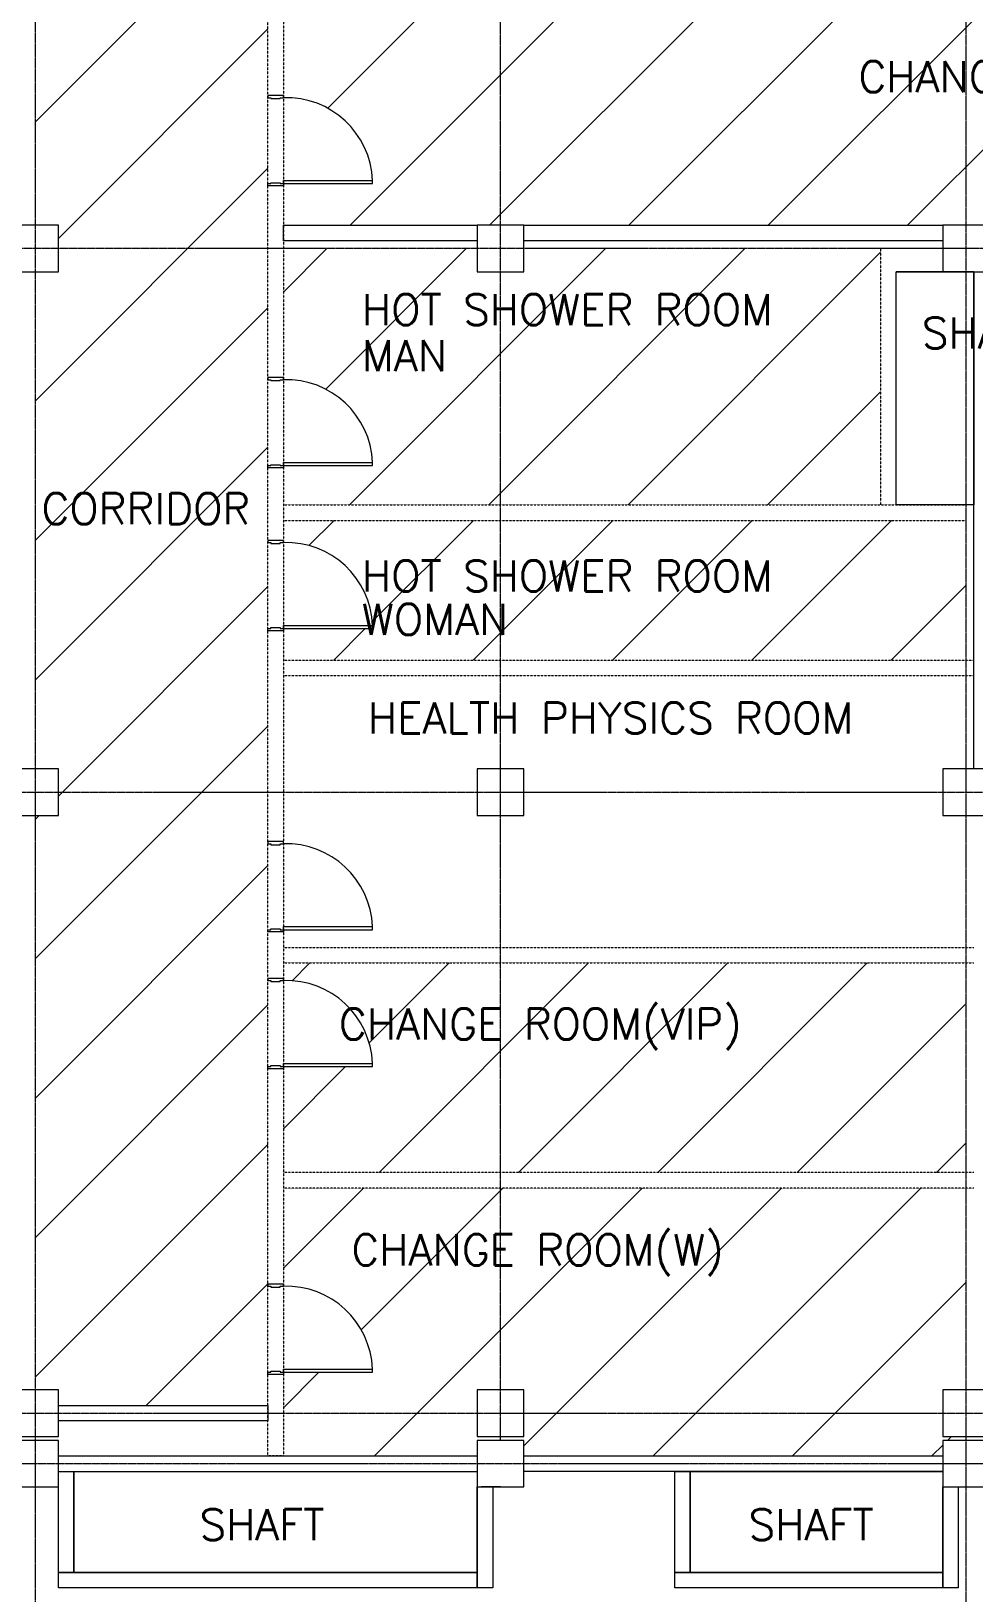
# Model space of a CAD drawing. Extents: x -59767 to 1106559, y -1290 to 1129522.
# Drawn here: x 662639 to 674788, y 264782 to 284895 of the extents above; entities that cross this region are included whole.
import ezdxf
from ezdxf.enums import TextEntityAlignment as Align

# ---------------------------------------------------------------- set-up
doc = ezdxf.new("R2010")
doc.units = 0
doc.linetypes.add('CENTER', pattern=[2, 1.25, -0.25, 0.25, -0.25])
doc.linetypes.add('HIDDEN', pattern=[0.375, 0.25, -0.125])
for name, color, linetype, lineweight in [('COLUMN', 2, 'CONTINUOUS', 9), ('DOOR', 4, 'CONTINUOUS', 9), ('DRY WALL', 254, 'HIDDEN', 9), ('TEXT', 3, 'CONTINUOUS', 9), ('WALL', 7, 'CONTINUOUS', 9), ('WALL_200', 3, 'CONTINUOUS', 9), ('중간선', 5, 'CONTINUOUS', 9), ('중심선', 1, 'CENTER', 9)]:
    doc.layers.add(name, color=color, linetype=linetype, lineweight=lineweight)
doc.styles.get("Standard").update_dxf_attribs({"font": 'romans.shx', "bigfont": 'whtgtxt.shx'})

# ---------------------------------------------------------------- blocks, each defined once
blk = doc.blocks.new('column600')
at = {"layer": 'COLUMN', "linetype": 'Continuous'}
blk.add_lwpolyline([(-300, -300), (300, -300), (300, 300), (-300, 300)], close=True, dxfattribs=at)

msp = doc.modelspace()

# ---------------------------------------------------------------- hatches: boundary and pattern name
at = {"layer": '중간선'}
h = msp.add_hatch(dxfattribs=at)
h.set_pattern_fill('ANSI31', color=170, scale=400)
h.paths.add_polyline_path([(662688.6, 267394.9), (662688.6, 274794.9), (662988.6, 274794.9), (662988.6, 275094.9), (665688.6, 275094.9), (665688.6, 274429.1), (665688.6, 273322.1), (665688.6, 272666.9), (665688.6, 271559.9), (665688.6, 268729.9), (665688.6, 267622.9), (665688.6, 267194.9), (662988.6, 267194.9), (662988.6, 267394.9), (662688.6, 267394.9)])
h.paths.add_polyline_path([(674688.6, 286194.9), (680688.6, 286194.9), (680688.6, 282394.9), (680387.3, 282394.9), (680285.4, 282394.9), (680285.4, 283544.9), (680245.4, 283544.1, 0.4117691), (679178.4, 282394.9), (674987.3, 282394.9), (674688.6, 282394.9)])
h.paths.add_polyline_path([(668688.6, 282394.9), (668988.6, 282394.9), (674387.3, 282394.9), (674688.6, 282394.9), (674688.6, 286194.9), (673404.3, 286194.9), (668688.6, 286194.9)])
h.paths.add_polyline_path([(680688.6, 282394.9), (680987.3, 282394.9), (686387.3, 282394.9), (686387.3, 286194.9), (680688.6, 286194.9)])
h.paths.add_polyline_path([(662688.6, 281794.9), (662988.6, 281794.9), (662988.6, 282094.9), (665688.6, 282094.9), (665688.6, 275094.9), (662988.6, 275094.9), (662988.6, 275394.9), (662688.6, 275394.9)])
h.paths.add_polyline_path([(662688.6, 282394.9), (662688.6, 288794.9), (662988.6, 288794.9), (662988.6, 288994.9), (663216.6, 288994.9), (663216.6, 287894.9), (663256.6, 287894.9), (663256.6, 287895.6, 0.4036001), (664316.6, 288994.9, 0.0000001), (664316.6, 288994.9, 0.0000001), (664316.6, 288994.9, 0.4036001), (665376.6, 287895.6), (665376.6, 287894.9), (665416.6, 287894.9), (665416.6, 288994.9), (665688.6, 288994.9), (665688.6, 288794.9), (665688.6, 288794.9), (665688.6, 288766.9), (665688.6, 288766.9), (665688.6, 286566.9), (665688.6, 286566.9), (665688.6, 286538.9), (665688.6, 286538.9), (665688.6, 282094.9), (662988.6, 282094.9), (662988.6, 282394.9)])
h.paths.add_polyline_path([(668688.6, 269994.9), (674688.6, 269994.9), (674688.6, 267394.9), (674388.1, 267394.9), (674388.1, 267094.9), (668988.6, 267094.9), (668988.6, 267394.9), (668688.6, 267394.9)])
h.paths.add_polyline_path([(674688.6, 270194.9), (674688.6, 272894.9), (668688.6, 272894.9), (668688.6, 270194.9)])
h.paths.add_polyline_path([(668688.6, 278794.9), (668688.6, 281794.9), (668988.6, 281794.9), (668988.6, 282094.9), (673587.2, 282094.9), (673587.2, 278794.9)])
h.paths.add_polyline_path([(668688.6, 276794.9), (674688.6, 276794.9), (674688.6, 278594.9), (668688.6, 278594.9)])
h.paths.add_polyline_path([(665888.6, 282903.8), (665889.1, 282903.8), (665889.1, 282931.8), (667039.1, 282931.8), (667039.1, 282971.8), (667038.4, 282971.8, 0.4117691), (665889.1, 284038.8), (665889.1, 284066.8), (665888.6, 284066.8), (665888.6, 286194.9), (668688.6, 286194.9), (668688.6, 282394.9), (668388.6, 282394.9), (668388.6, 282394.9), (665888.6, 282394.9)])
h.paths.add_polyline_path([(665888.6, 282094.9), (668388.6, 282094.9), (668388.6, 281794.9), (668688.6, 281794.9), (668688.6, 278794.9), (665888.6, 278794.9), (665888.6, 279271.2), (665889.1, 279271.2), (665889.1, 279299.2), (667039.1, 279299.2), (667039.1, 279339.2), (667038.4, 279339.2, 0.4117691), (665889.1, 280406.2), (665889.1, 280434.2), (665888.6, 280434.2)])
h.paths.add_polyline_path([(665888.6, 267094.9), (665888.6, 267594.9), (665888.6, 267622.9), (667038.6, 267622.9), (667038.6, 267662.9), (667037.9, 267662.9, 0.4117691), (665888.6, 268729.9), (665888.6, 268757.9), (665888.6, 269994.9), (668688.6, 269994.9), (668688.6, 267394.9), (668388.6, 267394.9), (668388.6, 267094.9)])
h.paths.add_polyline_path([(665888.6, 271531.9), (665888.6, 271559.9), (667038.6, 271559.9), (667038.6, 271599.9), (667037.9, 271599.9, 0.4117691), (665888.6, 272666.9), (665888.6, 272694.9), (665888.6, 272894.9), (668688.6, 272894.9), (668688.6, 270194.9), (665888.6, 270194.9)])
h.paths.add_polyline_path([(665888.6, 277173), (665889.1, 277173), (665889.1, 277201), (667039.1, 277201), (667039.1, 277241), (667038.4, 277241, 0.4117691), (665889.1, 278308), (665889.1, 278336), (665888.6, 278336), (665888.6, 278594.9), (668688.6, 278594.9), (668688.6, 276794.9), (665888.6, 276794.9)])
h.paths.add_polyline_path([(668688.6, 266794.9), (668988.6, 266794.9), (668988.6, 267094.9), (674388.1, 267094.9), (674388.1, 266794.9), (674688.6, 266794.9), (674688.6, 266744.9), (674388.1, 266744.9), (674388.1, 266544.9), (668988.6, 266544.9), (668988.6, 266744.9), (668688.6, 266744.9)])
h.paths.add_polyline_path([(665888.6, 267094.9), (668388.6, 267094.9), (668388.6, 266794.9), (668688.6, 266794.9), (668688.6, 266744.9), (668388.6, 266744.9), (668388.6, 266544.9), (665888.6, 266544.9)])
h.paths.add_polyline_path([(662726.8, 279045.8), (662726.8, 278445.8), (665806.8, 278445.8), (665806.8, 279045.8)], flags=24)
h.paths.add_polyline_path([(666878.2, 278058.8), (666878.2, 277458.8), (673002.2, 277458.8), (673002.2, 278058.8)], flags=24)
h.paths.add_polyline_path([(666878.2, 281489.4), (666878.2, 280889.4), (673002.2, 280889.4), (673002.2, 281489.4)], flags=24)
h.paths.add_polyline_path([(666842.2, 277499.6), (666842.2, 276899.6), (669022.2, 276899.6), (669022.2, 277499.6)], flags=24)
h.paths.add_polyline_path([(666669, 269506.7), (666669, 268594.7), (672273, 268594.7), (672273, 269506.7)], flags=24)
h.paths.add_polyline_path([(673204.3, 284617.7), (673204.3, 283705.7), (679572.3, 283705.7), (679572.3, 284617.7)], flags=24)
h.paths.add_polyline_path([(666878.2, 280894.6), (666878.2, 280294.6), (668146.2, 280294.6), (668146.2, 280894.6)], flags=24)
h.paths.add_polyline_path([(666508.4, 272415.2), (666508.4, 271503.2), (672552.4, 271503.2), (672552.4, 272415.2)], flags=24)

# ---------------------------------------------------------------- linework, layer by layer
at = {"layer": 'DOOR', "color": 0}
msp.add_line((668688.6, 266144.9), (668438.6, 266144.9), dxfattribs=at)
at = {"layer": 'DRY WALL', "linetype": 'HIDDEN', "lineweight": 9, "ltscale": 0.5}
for p, q in [((673587.2, 282094.9), (673587.2, 278794.9)), ((665888.6, 278794.9), (674688.6, 278794.9)), ((665888.6, 278594.9), (674688.6, 278594.9)), ((665888.6, 276794.9), (674787.2, 276794.9)), ((665888.6, 276594.9), (674787.2, 276594.9)), ((665888.6, 273094.9), (674788.6, 273094.9)), ((665888.6, 272894.9), (674788.6, 272894.9)), ((674788.6, 270194.9), (665888.6, 270194.9)), ((674788.6, 269994.9), (665888.6, 269994.9))]:
    msp.add_line(p, q, dxfattribs=at)
msp.add_lwpolyline([(665888.6, 288994.9), (665888.6, 266544.9), (665688.6, 266544.9), (665688.6, 288994.9)], close=True, dxfattribs=at)
at = {"layer": 'WALL', "color": 0}
for p, q in [((665869.1, 284066.8), (665709.1, 284066.8)), ((665869.1, 282903.8), (665709.1, 282903.8)), ((665889.1, 282971.8), (667039.1, 282971.8)), ((665889.1, 282931.8), (665889.1, 282971.8)), ((665889.1, 282931.8), (667039.1, 282931.8)), ((667039.1, 282931.8), (667039.1, 282971.8)), ((665869.1, 280434.2), (665709.1, 280434.2)), ((665869.1, 279271.2), (665709.1, 279271.2)), ((665889.1, 279339.2), (667039.1, 279339.2)), ((665889.1, 279299.2), (665889.1, 279339.2)), ((665889.1, 279299.2), (667039.1, 279299.2)), ((667039.1, 279299.2), (667039.1, 279339.2)), ((665869.1, 278336), (665709.1, 278336)), ((665869.1, 277173), (665709.1, 277173)), ((665889.1, 277241), (667039.1, 277241)), ((665889.1, 277201), (665889.1, 277241)), ((665889.1, 277201), (667039.1, 277201)), ((667039.1, 277201), (667039.1, 277241)), ((665868.6, 274457.1), (665708.6, 274457.1)), ((665888.6, 273362.1), (667038.6, 273362.1)), ((665888.6, 273322.1), (665888.6, 273362.1)), ((667038.6, 273322.1), (667038.6, 273362.1)), ((665868.6, 273294.1), (665708.6, 273294.1)), ((665888.6, 273322.1), (667038.6, 273322.1)), ((665868.6, 272694.9), (665708.6, 272694.9)), ((665868.6, 271531.9), (665708.6, 271531.9)), ((665888.6, 271599.9), (667038.6, 271599.9)), ((665888.6, 271559.9), (665888.6, 271599.9)), ((665888.6, 271559.9), (667038.6, 271559.9)), ((667038.6, 271559.9), (667038.6, 271599.9)), ((665868.6, 268757.9), (665708.6, 268757.9)), ((665868.6, 267594.9), (665708.6, 267594.9)), ((665888.6, 267662.9), (667038.6, 267662.9)), ((665888.6, 267622.9), (665888.6, 267662.9)), ((665888.6, 267622.9), (667038.6, 267622.9)), ((667038.6, 267622.9), (667038.6, 267662.9))]:
    msp.add_line(p, q, dxfattribs=at)
for points in [[(665889.1, 284066.8), (665689.1, 284066.8), (665689.1, 284038.8), (665729.1, 284038.8), (665729.1, 284026.8), (665849.1, 284026.8), (665849.1, 284038.8), (665889.1, 284038.8)], [(665889.1, 282903.8), (665689.1, 282903.8), (665689.1, 282931.8), (665729.1, 282931.8), (665729.1, 282943.8), (665849.1, 282943.8), (665849.1, 282931.8), (665889.1, 282931.8)], [(665889.1, 280434.2), (665689.1, 280434.2), (665689.1, 280406.2), (665729.1, 280406.2), (665729.1, 280394.2), (665849.1, 280394.2), (665849.1, 280406.2), (665889.1, 280406.2)], [(665889.1, 279271.2), (665689.1, 279271.2), (665689.1, 279299.2), (665729.1, 279299.2), (665729.1, 279311.2), (665849.1, 279311.2), (665849.1, 279299.2), (665889.1, 279299.2)], [(665889.1, 278336), (665689.1, 278336), (665689.1, 278308), (665729.1, 278308), (665729.1, 278296), (665849.1, 278296), (665849.1, 278308), (665889.1, 278308)], [(665889.1, 277173), (665689.1, 277173), (665689.1, 277201), (665729.1, 277201), (665729.1, 277213), (665849.1, 277213), (665849.1, 277201), (665889.1, 277201)], [(665888.6, 274457.1), (665688.6, 274457.1), (665688.6, 274429.1), (665728.6, 274429.1), (665728.6, 274417.1), (665848.6, 274417.1), (665848.6, 274429.1), (665888.6, 274429.1)], [(665888.6, 273294.1), (665688.6, 273294.1), (665688.6, 273322.1), (665728.6, 273322.1), (665728.6, 273334.1), (665848.6, 273334.1), (665848.6, 273322.1), (665888.6, 273322.1)], [(665888.6, 272694.9), (665688.6, 272694.9), (665688.6, 272666.9), (665728.6, 272666.9), (665728.6, 272654.9), (665848.6, 272654.9), (665848.6, 272666.9), (665888.6, 272666.9)], [(665888.6, 271531.9), (665688.6, 271531.9), (665688.6, 271559.9), (665728.6, 271559.9), (665728.6, 271571.9), (665848.6, 271571.9), (665848.6, 271559.9), (665888.6, 271559.9)], [(665888.6, 268757.9), (665688.6, 268757.9), (665688.6, 268729.9), (665728.6, 268729.9), (665728.6, 268717.9), (665848.6, 268717.9), (665848.6, 268729.9), (665888.6, 268729.9)], [(665888.6, 267594.9), (665688.6, 267594.9), (665688.6, 267622.9), (665728.6, 267622.9), (665728.6, 267634.9), (665848.6, 267634.9), (665848.6, 267622.9), (665888.6, 267622.9)]]:
    msp.add_lwpolyline(points, close=True, dxfattribs=at)
for centre in [(665925.8, 282925.8), (665925.8, 279293.2), (665925.8, 277195.1), (665925.3, 273316.1), (665925.3, 271553.9), (665925.3, 267616.9)]:
    msp.add_arc(centre, 1113.6, 2.36526, 91.88666, dxfattribs=at)
at = {"layer": 'WALL_200', "ltscale": 0.5}
for p, q in [((662988.6, 266544.9), (668388.6, 266544.9)), ((662988.6, 266344.9), (668388.6, 266344.9))]:
    msp.add_line(p, q, dxfattribs=at)
for points in [[(665888.6, 282394.9), (668388.6, 282394.9), (668388.6, 282194.9), (665888.6, 282194.9)], [(668988.6, 282394.9), (674388.6, 282394.9), (674388.6, 282194.9), (668988.6, 282194.9)], [(674987.3, 281794.9), (674987.2, 275394.9), (674787.2, 275394.9), (674787.2, 281794.9)], [(662988.6, 267194.9), (665688.6, 267194.9), (665688.6, 266994.9), (662988.6, 266994.9)], [(668988.6, 266544.9), (674388.6, 266544.9), (674388.6, 266344.9), (668988.6, 266344.9)], [(663188.6, 266344.9), (663188.6, 265044.9), (662988.6, 265044.9), (662988.6, 266344.9)], [(671133.6, 266344.3), (671133.6, 265044.3), (670933.6, 265044.3), (670933.6, 266344.3)], [(668588.1, 266144.9), (668588.1, 264844.9), (668388.1, 264844.9), (668388.1, 266144.9)], [(674588.1, 266144.9), (674588.1, 264844.9), (674388.1, 264844.9), (674388.1, 266144.9)], [(662988.6, 265044.9), (668388.6, 265044.9), (668388.6, 264844.9), (662988.6, 264844.9)], [(670933.6, 265044.9), (674388.6, 265044.9), (674388.6, 264844.9), (670933.6, 264844.9)]]:
    msp.add_lwpolyline(points, close=True, dxfattribs=at)
at = {"layer": '중간선', "color": 2}
msp.add_line((674787.2, 281794.9), (673787.2, 281794.9), dxfattribs=at)
for points in [[(673787.2, 281794.9), (674787.2, 281794.9), (674787.2, 278794.9), (673787.2, 278794.9)], [(663188.6, 266344.3), (668388.1, 266344.3), (668388.1, 265044.9), (663188.6, 265044.9)], [(671133.6, 266344.3), (674388.1, 266344.3), (674388.1, 265044.9), (671133.6, 265044.9)]]:
    msp.add_lwpolyline(points, close=True, dxfattribs=at)
at = {"layer": '중심선'}
for p, q in [((662688.6, 303942.2), (662688.6, 240444.9)), ((668688.6, 266744.9), (668688.6, 303942.2)), ((674688.6, 240444.9), (674688.6, 303942.2)), ((694688.6, 282094.9), (602038.6, 282094.9)), ((602038.6, 275094.9), (694688.6, 275094.9)), ((602038.6, 267094.9), (694688.6, 267094.9)), ((568388.1, 266444.9), (694688.6, 266444.9))]:
    msp.add_line(p, q, dxfattribs=at)

# ---------------------------------------------------------------- block references
at = {"layer": 'COLUMN', "linetype": 'Continuous'}
for p in [(662688.6, 282094.9), (668688.6, 282094.9), (674687.3, 282094.9), (662688.6, 275094.9), (668688.6, 275094.9), (674688.6, 275094.9), (662688.6, 267094.9), (668688.6, 267094.9), (674688.1, 267094.9), (662688.6, 266444.9), (668688.6, 266444.9), (674688.1, 266444.9)]:
    msp.add_blockref('column600', p, dxfattribs=at)

# ---------------------------------------------------------------- texts
at = {"layer": 'TEXT', "lineweight": 9}
for s, p in [('CHANGE ROOM(MAN)', (673300.3, 283989.7)), ('HOT SHOWER ROOM', (666902.2, 280989.4)), ('MAN', (666902.2, 280394.6)), ('HOT SHOWER ROOM', (666902.2, 277558.8)), ('WOMAN', (666902.2, 276999.6)), ('HEALTH PHYSICS ROOM', (666978, 275730.4)), ('CHANGE ROOM(VIP)', (666604.4, 271787.2)), ('CHANGE ROOM(W)', (666765, 268878.7))]:
    msp.add_text(s, height=400, dxfattribs=at).set_placement(p, align=Align.BOTTOM_LEFT)
for s, p in [('SHAFT', (674119, 280809.4)), ('CORRIDOR', (662770.8, 278545.8)), ('SHAFT', (664807.3, 265459.9)), ('SHAFT', (671886.1, 265459.9))]:
    msp.add_text(s, height=400, dxfattribs=at).set_placement(p)

doc.saveas('drawing.dxf')
